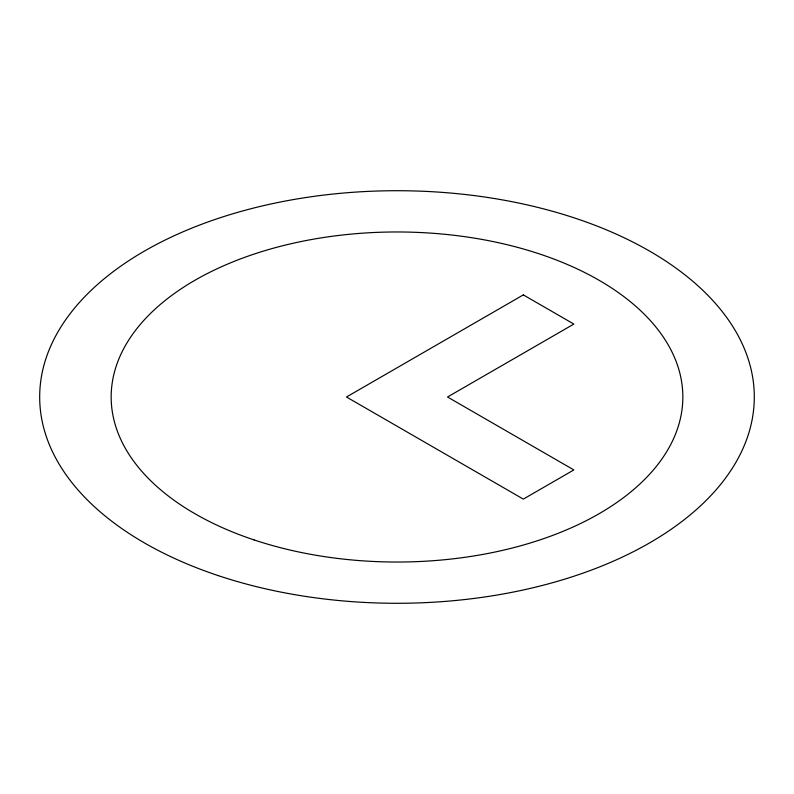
<?xml version="1.0" encoding="UTF-8"?>
<svg xmlns="http://www.w3.org/2000/svg" width="794" height="794" viewBox="0 0 794 794"><rect width="100%" height="100%" fill="white"/><g stroke="black" fill="none" stroke-linecap="round" stroke-linejoin="round"><path stroke-width="1.19" d="M523.325 294.892L346.472 397L523.325 499.108L573.854 469.929L447.528 397L573.854 324.071L523.325 294.892M218.35 575.65A357.3 206.281 0 0 0 754.3 397A357.3 206.281 0 0 0 218.35 218.35A357.3 206.281 0 0 0 218.35 575.65M254.08 539.92A285.84 165.033 0 0 0 682.84 397A285.84 165.033 0 0 0 254.08 254.08A285.84 165.033 0 0 0 254.08 539.92"/></g></svg>
